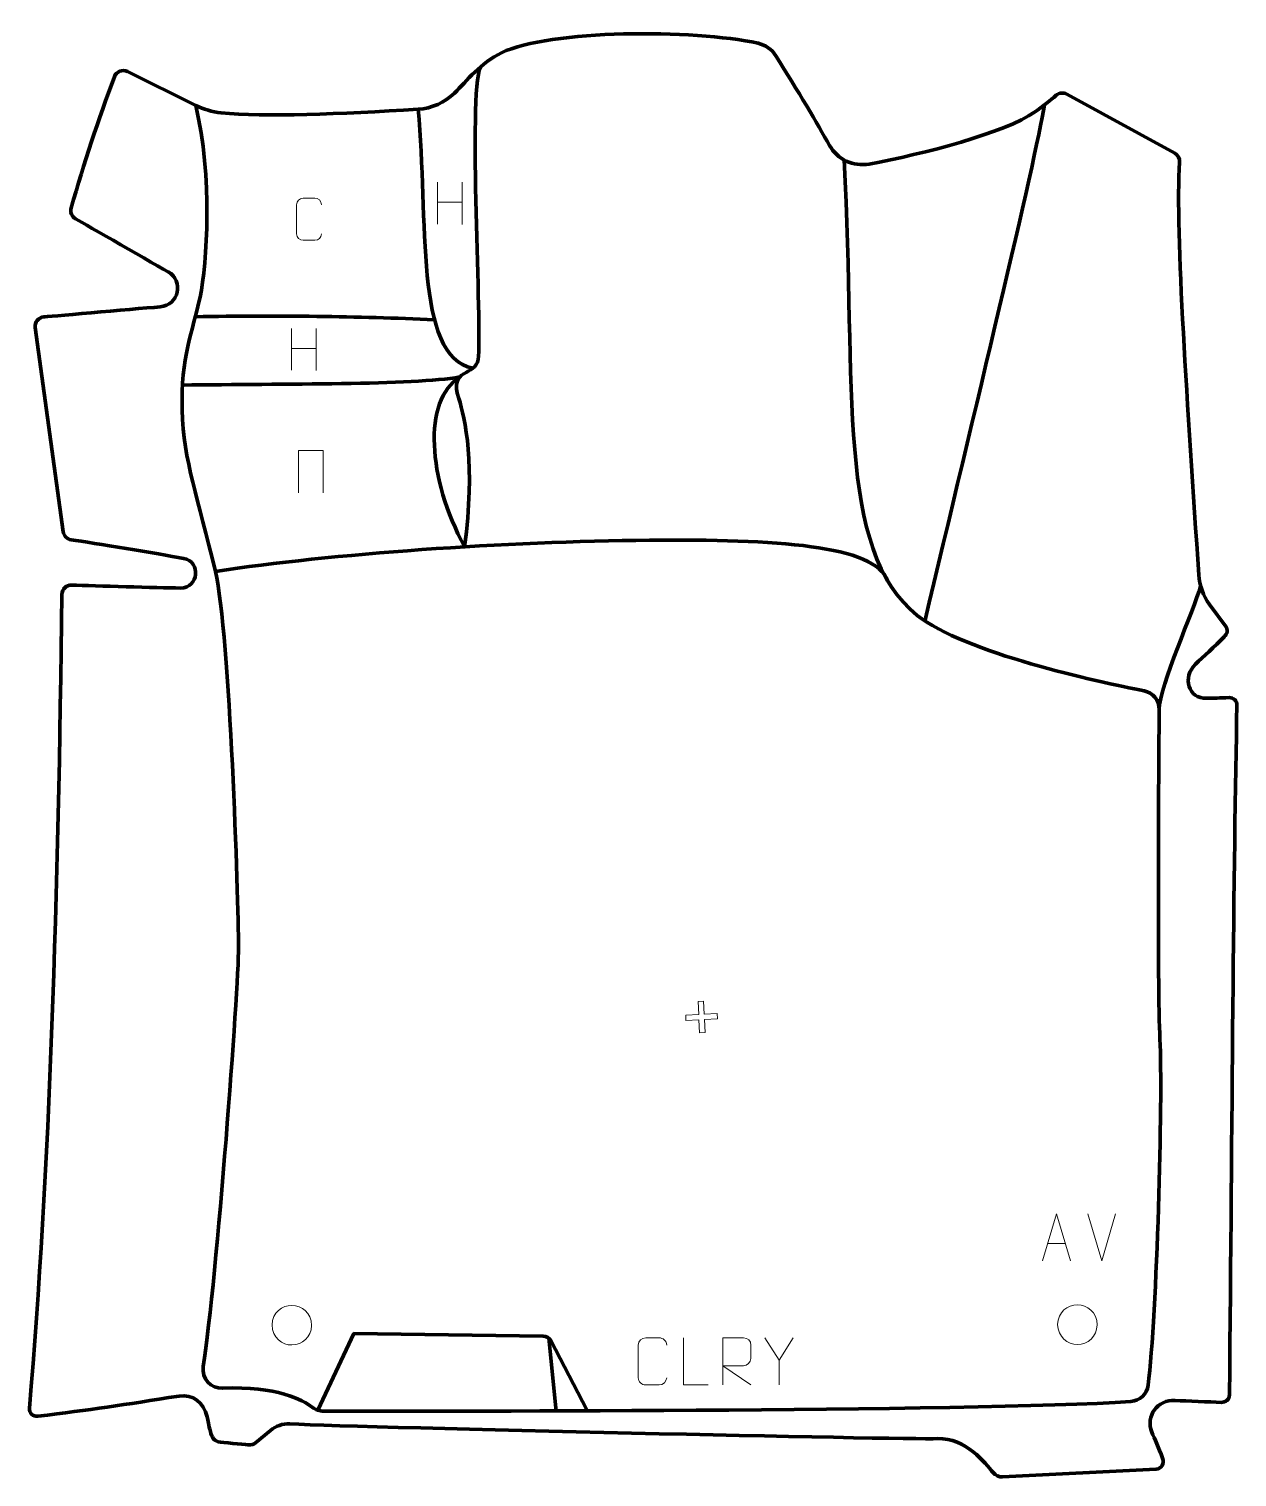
# Model space of a CAD drawing. Header units: millimetres. Extents: x -313 to 328, y -378 to 391.
import ezdxf

# ---------------------------------------------------------------- set-up
doc = ezdxf.new("R2010")
doc.units = ezdxf.units.MM
doc.header["$MEASUREMENT"] = 0
for name, color, linetype in [('layer 1', 7, 'Continuous'), ('layer 2', 7, 'Continuous'), ('layer 3', 7, 'Continuous')]:
    doc.layers.add(name, color=color, linetype=linetype)

msp = doc.modelspace()

# ---------------------------------------------------------------- linework, layer by layer
at = {"layer": 'layer 1', "color": 250, "lineweight": 9}
for points in [[(-95.9618, 309.3158), (-95.9618, 309.3158), (-95.9618, 287.1231), (-95.9618, 287.1231)], [(-82.8461, 309.3158), (-82.8461, 309.3158), (-82.8461, 286.9655), (-82.8461, 286.9655)], [(-95.9443, 298.6734), (-95.9443, 298.6734), (-82.8461, 298.6734), (-82.8461, 298.6734)], [(-173.573, 231.7046), (-173.573, 231.7046), (-173.573, 209.5119), (-173.573, 209.5119)], [(-160.4573, 231.7046), (-160.4573, 231.7046), (-160.4573, 209.3543), (-160.4573, 209.3543)], [(-173.5555, 221.0622), (-173.5555, 221.0622), (-160.4573, 221.0622), (-160.4573, 221.0622)], [(256.5846, -263.0356), (256.5846, -263.0356), (249.2628, -238.082), (249.2628, -238.082)], [(263.9065, -238.082), (263.9065, -238.082), (256.5847, -263.0356), (256.5847, -263.0356)], [(227.8368, -253.7789), (227.8368, -253.7789), (237.3325, -253.7789), (237.3325, -253.7789)], [(85.2631, -315.8203), (85.2631, -315.8203), (77.8094, -303.9216), (77.8094, -303.9216)]]:
    msp.add_open_spline(points, degree=3, dxfattribs=at)
for points, knots in [([(-157.5442, 281.9182), (-157.6694, 279.8372), (-159.1716, 278.512), (-161.0953, 278.5023), (-161.0953, 278.5023), (-163.1839, 278.5026), (-165.2725, 278.5026), (-167.3608, 278.5023), (-167.3608, 278.5023), (-169.085, 278.4079), (-170.8514, 280.0958), (-170.8414, 281.9026), (-170.8414, 281.9026), (-170.841, 287.0708), (-170.841, 292.2385), (-170.8414, 297.4059), (-170.8414, 297.4059), (-170.8376, 299.321), (-169.2731, 300.8609), (-167.3452, 300.8488), (-167.3452, 300.8488), (-165.2622, 300.8488), (-163.1787, 300.8488), (-161.0953, 300.8488), (-161.0953, 300.8488), (-159.3518, 300.8806), (-157.5681, 299.5447), (-157.5442, 297.3613)], [0, 0, 0, 0, 0.125, 0.125, 0.125, 0.125, 0.25, 0.25, 0.25, 0.25, 0.375, 0.375, 0.375, 0.375, 0.5, 0.5, 0.5, 0.5, 0.625, 0.625, 0.625, 0.625, 0.75, 0.75, 0.75, 0.75, 1, 1, 1, 1]), ([(-169.8373, 144.5569), (-169.8373, 144.5569), (-169.8373, 166.9072), (-169.8373, 166.9072), (-169.8373, 166.9072), (-169.8373, 166.9072), (-156.719, 166.9072), (-156.719, 166.9072), (-156.719, 166.9072), (-156.719, 166.9072), (-156.719, 144.5569), (-156.719, 144.5569)], [0, 0, 0, 0, 0.25, 0.25, 0.25, 0.25, 0.5, 0.5, 0.5, 0.5, 1, 1, 1, 1]), ([(225.1142, -263.0283), (225.1142, -263.0283), (232.4852, -238.0748), (232.4852, -238.0748), (232.4852, -238.0748), (232.4852, -238.0748), (240.0551, -263.0283), (240.0551, -263.0283)], [0, 0, 0, 0, 0.33333333, 0.33333333, 0.33333333, 0.33333333, 1, 1, 1, 1]), ([(-183.8249, -297.0893), (-183.7542, -290.4489), (-178.4802, -286.6029), (-173.3249, -286.6999), (-173.3249, -286.6999), (-168.1696, -286.6029), (-162.8956, -290.6663), (-162.8249, -297.3067), (-162.8249, -297.3067), (-163.1951, -303.636), (-167.637, -307.6667), (-173.3249, -307.6961), (-173.3249, -307.6961), (-178.4802, -307.7931), (-183.7542, -303.7297), (-183.8249, -297.0893)], [0, 0, 0, 0, 0.2, 0.2, 0.2, 0.2, 0.4, 0.4, 0.4, 0.4, 0.6, 0.6, 0.6, 0.6, 1, 1, 1, 1]), ([(233.166, -296.7963), (233.2367, -290.1559), (238.5107, -286.3099), (243.666, -286.4069), (243.666, -286.4069), (248.8213, -286.3099), (254.0953, -290.3733), (254.166, -297.0137), (254.166, -297.0137), (253.7958, -303.343), (249.3539, -307.3737), (243.666, -307.4031), (243.666, -307.4031), (238.5107, -307.5001), (233.2367, -303.4367), (233.166, -296.7963)], [0, 0, 0, 0, 0.2, 0.2, 0.2, 0.2, 0.4, 0.4, 0.4, 0.4, 0.6, 0.6, 0.6, 0.6, 1, 1, 1, 1]), ([(25.6443, -325.0572), (25.502, -327.3806), (23.7944, -328.8602), (21.6076, -328.871), (21.6076, -328.871), (19.2334, -328.8706), (16.8592, -328.8706), (14.4854, -328.871), (14.4854, -328.871), (12.5254, -328.9764), (10.5175, -327.0919), (10.5289, -325.0746), (10.5289, -325.0746), (10.5293, -319.3045), (10.5293, -313.5348), (10.5289, -307.7655), (10.5289, -307.7655), (10.5332, -305.6274), (12.3116, -303.9082), (14.5031, -303.9217), (14.5031, -303.9217), (16.871, -303.9217), (19.2393, -303.9217), (21.6076, -303.9217), (21.6076, -303.9217), (23.5896, -303.8862), (25.6172, -305.3777), (25.6443, -307.8153)], [0, 0, 0, 0, 0.125, 0.125, 0.125, 0.125, 0.25, 0.25, 0.25, 0.25, 0.375, 0.375, 0.375, 0.375, 0.5, 0.5, 0.5, 0.5, 0.625, 0.625, 0.625, 0.625, 0.75, 0.75, 0.75, 0.75, 1, 1, 1, 1]), ([(47.7168, -328.8753), (47.7168, -328.8753), (34.5326, -328.8753), (34.5326, -328.8753), (34.5326, -328.8753), (34.5326, -328.8753), (34.5326, -303.9217), (34.5326, -303.9217)], [0, 0, 0, 0, 0.33333333, 0.33333333, 0.33333333, 0.33333333, 1, 1, 1, 1]), ([(55.4058, -328.8715), (55.4058, -328.8715), (55.4058, -303.918), (55.4058, -303.918), (55.4058, -303.918), (59.0658, -303.918), (62.7266, -303.918), (66.3871, -303.918), (66.3871, -303.918), (68.7546, -303.9557), (70.3401, -305.4457), (70.336, -307.8121), (70.336, -307.8121), (70.3356, -309.8476), (70.3356, -312.907), (70.336, -314.943), (70.336, -314.943), (70.3294, -316.8185), (68.4841, -318.7603), (66.4382, -318.7794), (66.4382, -318.7794), (66.4382, -318.7794), (55.4058, -318.7794), (55.4058, -318.7794), (55.4058, -318.7794), (55.4058, -318.7794), (70.3265, -328.8715), (70.3265, -328.8715)], [0, 0, 0, 0, 0.125, 0.125, 0.125, 0.125, 0.25, 0.25, 0.25, 0.25, 0.375, 0.375, 0.375, 0.375, 0.5, 0.5, 0.5, 0.5, 0.625, 0.625, 0.625, 0.625, 0.75, 0.75, 0.75, 0.75, 1, 1, 1, 1]), ([(92.7185, -303.9216), (92.7185, -303.9216), (85.2631, -315.8203), (85.2631, -315.8203), (85.2631, -315.8203), (85.2631, -315.8203), (85.2639, -328.8752), (85.2639, -328.8752)], [0, 0, 0, 0, 0.33333333, 0.33333333, 0.33333333, 0.33333333, 1, 1, 1, 1])]:
    msp.add_open_spline(points, degree=3, knots=knots, dxfattribs=at)
at = {"layer": 'layer 2', "color": 12, "lineweight": 200}
msp.add_open_spline([(-216.564, -353.6285), (-217.5143, -350.4109), (-217.8881, -347.7573), (-218.3135, -345.8205), (-218.3135, -345.8205), (-219.9958, -338.165), (-226.0271, -333.6784), (-233.132, -334.7945), (-233.132, -334.7945), (-262.9484, -339.4789), (-280.1265, -342.0836), (-308.1779, -345.5052), (-308.1779, -345.5052), (-310.7002, -345.813), (-312.8717, -343.7356), (-312.653, -341.2167), (-312.653, -341.2167), (-301.8409, -216.6585), (-297.2116, -68.412), (-295.4004, 90.6345), (-295.4004, 90.6345), (-295.3687, 93.4206), (-293.0449, 95.642), (-290.2458, 95.5562), (-290.2458, 95.5562), (-277.3952, 95.1616), (-245.2814, 94.0835), (-232.3615, 93.9789), (-232.3615, 93.9789), (-222.7656, 93.9015), (-221.3899, 108.0243), (-230.8293, 109.7377), (-230.8293, 109.7377), (-244.292, 112.1811), (-278.8566, 117.8296), (-290.5049, 119.6199), (-290.5049, 119.6199), (-292.6903, 119.9554), (-294.3937, 121.6802), (-294.6933, 123.8604), (-294.6933, 123.8604), (-294.6933, 123.8604), (-309.5722, 232.1885), (-309.5722, 232.1885), (-309.5722, 232.1885), (-309.9637, 235.0391), (-307.8506, 237.626), (-304.966, 237.8274), (-304.966, 237.8274), (-304.966, 237.8274), (-258.6663, 241.9839), (-243.2187, 243.1944), (-243.2187, 243.1944), (-233.3107, 243.9713), (-230.3913, 256.9282), (-239.0331, 261.807), (-239.0331, 261.807), (-251.3575, 268.765), (-288.1455, 289.9612), (-288.1455, 289.9612), (-288.1455, 289.9612), (-290.1733, 291.0884), (-291.1575, 293.459), (-290.512, 295.6799), (-290.512, 295.6799), (-283.6324, 319.3493), (-276.0214, 342.5948), (-267.524, 365.3266), (-267.524, 365.3266), (-266.4868, 368.1014), (-263.2636, 369.373), (-260.6017, 368.0534), (-260.6017, 368.0534), (-260.6017, 368.0534), (-224.338, 350.0762), (-224.338, 350.0762), (-224.338, 350.0762), (-220.1318, 347.991), (-215.591, 346.644), (-210.9183, 346.1443), (-210.9183, 346.1443), (-188.0057, 343.6945), (-147.4184, 345.5591), (-106.3221, 348.0693), (-106.3221, 348.0693), (-99.075, 348.512), (-92.2455, 351.5655), (-87.0672, 356.6318), (-87.0672, 356.6318), (-80.4263, 363.1281), (-73.1717, 372.5941), (-61.9884, 378.036), (-61.9884, 378.036), (-36.7707, 390.3075), (39.7561, 390.6555), (74.178, 383.0595), (74.178, 383.0595), (78.0656, 382.2019), (81.4357, 379.8112), (83.5583, 376.4594), (83.5583, 376.4594), (95.3244, 357.8766), (105.6211, 340.3126), (112.0809, 328.8395), (112.0809, 328.8395), (116.2476, 321.4398), (124.671, 317.4747), (133.0603, 318.9957), (133.0603, 318.9957), (161.6729, 324.1825), (205.444, 335.6984), (220.9487, 346.5052), (220.9487, 346.5052), (225.0614, 349.372), (229.5851, 353.1166), (232.3466, 355.4747), (232.3466, 355.4747), (233.9296, 356.8264), (236.187, 357.0586), (238.0137, 356.0582), (238.0137, 356.0582), (238.0137, 356.0582), (295.3236, 324.669), (295.3236, 324.669), (295.3236, 324.669), (297.0235, 323.738), (298.0268, 321.9149), (297.8996, 319.9876), (297.8996, 319.9876), (295.4397, 282.8045), (302.2729, 188.6833), (308.0542, 101.007), (308.0542, 101.007), (308.4281, 95.3424), (310.4164, 89.9048), (313.788, 85.327), (313.788, 85.327), (313.788, 85.327), (322.3983, 73.6353), (322.3983, 73.6353), (322.3983, 73.6353), (323.6749, 71.9016), (323.1528, 69.677), (321.6343, 68.147), (321.6343, 68.147), (316.4931, 62.9671), (310.3132, 57.4209), (306.3464, 53.6038), (306.3464, 53.6038), (299.1359, 46.6664), (302.3581, 35.0781), (312.3781, 35.4549), (312.3781, 35.4549), (315.6852, 35.5791), (319.3615, 35.6574), (324.1982, 35.8337), (324.1982, 35.8337), (326.4963, 35.9175), (328.3888, 34.062), (328.3396, 31.7745), (328.3396, 31.7745), (326.5306, -52.3192), (325.6687, -190.3794), (324.3904, -334.2203), (324.3904, -334.2203), (324.3696, -336.581), (322.3112, -338.2679), (319.9422, -338.1437), (319.9422, -338.1437), (313.7056, -337.8172), (301.8764, -337.4966), (295.4792, -337.1447), (295.4792, -337.1447), (286.2052, -336.6342), (279.695, -345.3287), (283.1814, -353.8936), (283.1814, -353.8936), (284.6929, -357.6066), (286.6908, -362.1254), (288.8498, -367.7939), (288.8498, -367.7939), (289.8727, -370.4794), (288.3556, -373.4035), (285.4728, -373.5494), (285.4728, -373.5494), (285.4728, -373.5494), (203.9571, -377.6744), (203.9571, -377.6744), (203.9571, -377.6744), (202.0315, -377.7719), (200.1773, -376.9462), (198.9741, -375.4487), (198.9741, -375.4487), (194.914, -370.3953), (184.2913, -356.9213), (169.5117, -357.3874), (169.5117, -357.3874), (151.1016, -357.9683), (-130.7459, -351.6056), (-174.412, -349.5904), (-174.412, -349.5904), (-178.1682, -349.4174), (-181.8521, -350.6581), (-184.735, -353.0615), (-184.735, -353.0615), (-184.735, -353.0615), (-192.5378, -359.5662), (-192.5378, -359.5662), (-192.5378, -359.5662), (-193.5652, -360.4225), (-194.8951, -360.8331), (-196.2287, -360.7053), (-196.2287, -360.7053), (-196.2287, -360.7053), (-207.2297, -359.7424), (-211.1834, -359.2746), (-211.1834, -359.2746), (-215.0276, -358.8195), (-215.7712, -356.3139), (-216.564, -353.6285)], degree=3, knots=[0, 0, 0, 0, 0.01785714, 0.01785714, 0.01785714, 0.01785714, 0.03571429, 0.03571429, 0.03571429, 0.03571429, 0.05357143, 0.05357143, 0.05357143, 0.05357143, 0.07142857, 0.07142857, 0.07142857, 0.07142857, 0.08928571, 0.08928571, 0.08928571, 0.08928571, 0.10714286, 0.10714286, 0.10714286, 0.10714286, 0.125, 0.125, 0.125, 0.125, 0.14285714, 0.14285714, 0.14285714, 0.14285714, 0.16071429, 0.16071429, 0.16071429, 0.16071429, 0.17857143, 0.17857143, 0.17857143, 0.17857143, 0.19642857, 0.19642857, 0.19642857, 0.19642857, 0.21428571, 0.21428571, 0.21428571, 0.21428571, 0.23214286, 0.23214286, 0.23214286, 0.23214286, 0.25, 0.25, 0.25, 0.25, 0.26785714, 0.26785714, 0.26785714, 0.26785714, 0.28571429, 0.28571429, 0.28571429, 0.28571429, 0.30357143, 0.30357143, 0.30357143, 0.30357143, 0.32142857, 0.32142857, 0.32142857, 0.32142857, 0.33928571, 0.33928571, 0.33928571, 0.33928571, 0.35714286, 0.35714286, 0.35714286, 0.35714286, 0.375, 0.375, 0.375, 0.375, 0.39285714, 0.39285714, 0.39285714, 0.39285714, 0.41071429, 0.41071429, 0.41071429, 0.41071429, 0.42857143, 0.42857143, 0.42857143, 0.42857143, 0.44642857, 0.44642857, 0.44642857, 0.44642857, 0.46428571, 0.46428571, 0.46428571, 0.46428571, 0.48214286, 0.48214286, 0.48214286, 0.48214286, 0.5, 0.5, 0.5, 0.5, 0.51785714, 0.51785714, 0.51785714, 0.51785714, 0.53571429, 0.53571429, 0.53571429, 0.53571429, 0.55357143, 0.55357143, 0.55357143, 0.55357143, 0.57142857, 0.57142857, 0.57142857, 0.57142857, 0.58928571, 0.58928571, 0.58928571, 0.58928571, 0.60714286, 0.60714286, 0.60714286, 0.60714286, 0.625, 0.625, 0.625, 0.625, 0.64285714, 0.64285714, 0.64285714, 0.64285714, 0.66071429, 0.66071429, 0.66071429, 0.66071429, 0.67857143, 0.67857143, 0.67857143, 0.67857143, 0.69642857, 0.69642857, 0.69642857, 0.69642857, 0.71428571, 0.71428571, 0.71428571, 0.71428571, 0.73214286, 0.73214286, 0.73214286, 0.73214286, 0.75, 0.75, 0.75, 0.75, 0.76785714, 0.76785714, 0.76785714, 0.76785714, 0.78571429, 0.78571429, 0.78571429, 0.78571429, 0.80357143, 0.80357143, 0.80357143, 0.80357143, 0.82142857, 0.82142857, 0.82142857, 0.82142857, 0.83928571, 0.83928571, 0.83928571, 0.83928571, 0.85714286, 0.85714286, 0.85714286, 0.85714286, 0.875, 0.875, 0.875, 0.875, 0.89285714, 0.89285714, 0.89285714, 0.89285714, 0.91071429, 0.91071429, 0.91071429, 0.91071429, 0.92857143, 0.92857143, 0.92857143, 0.92857143, 0.94642857, 0.94642857, 0.94642857, 0.94642857, 0.96428571, 0.96428571, 0.96428571, 0.96428571, 1, 1, 1, 1], dxfattribs=at)
at = {"layer": 'layer 3', "color": 142, "lineweight": 200}
for points, knots in [([(-81.6714, 115.9316), (-75.7941, 159.0733), (-81.3206, 184.4564), (-84.719, 194.4935), (-84.719, 194.4935), (-90.2542, 210.8434), (-75.6036, 206.4661), (-74.4001, 215.2595), (-74.4001, 215.2595), (-72.2214, 231.1754), (-79.8971, 355.4981), (-73.2514, 370.4418)], [0, 0, 0, 0, 0.25, 0.25, 0.25, 0.25, 0.5, 0.5, 0.5, 0.5, 1, 1, 1, 1]), ([(119.8862, 321.1352), (126.3225, 198.8825), (115.3661, 114.2546), (158.6042, 79.4719), (158.6042, 79.4719), (183.2396, 59.6541), (254.8035, 44.2333), (279.016, 39.4572), (279.016, 39.4572), (283.7243, 38.5284), (287.1004, 34.402), (287.0617, 29.6257), (287.0617, 29.6257), (286.8039, -2.2334), (285.9996, -116.4703), (287.4643, -145.4147), (287.4643, -145.4147), (289.0273, -176.2996), (285.8923, -292.1489), (281.204, -329.0129), (281.204, -329.0129), (280.6037, -333.7342), (276.7304, -337.3682), (271.9598, -337.6926), (271.9598, -337.6926), (190.2912, -343.2443), (-118.7946, -342.8447), (-156.3871, -342.8099), (-156.3871, -342.8099), (-158.5909, -342.8081), (-160.7244, -342.0768), (-162.4745, -340.745), (-162.4745, -340.745), (-167.5433, -336.8871), (-181.2778, -329.3635), (-210.0341, -330.6421), (-210.0341, -330.6421), (-216.3279, -330.9217), (-221.3022, -325.3943), (-220.3434, -319.1986), (-220.3434, -319.1986), (-213.1829, -272.9433), (-201.5631, -118.3402), (-201.6224, -96.589), (-201.6224, -96.589), (-201.6909, -71.6717), (-206.1948, 69.9269), (-213.9042, 102.7495), (-213.9042, 102.7495), (-223.2695, 142.6235), (-230.7407, 160.6394), (-231.5536, 188.4857), (-231.5536, 188.4857), (-232.3665, 216.332), (-225.9176, 230.3054), (-222.0575, 248.3014), (-222.0575, 248.3014), (-218.1974, 266.2974), (-215.3865, 312.388), (-224.3378, 350.0763)], [0, 0, 0, 0, 0.0625, 0.0625, 0.0625, 0.0625, 0.125, 0.125, 0.125, 0.125, 0.1875, 0.1875, 0.1875, 0.1875, 0.25, 0.25, 0.25, 0.25, 0.3125, 0.3125, 0.3125, 0.3125, 0.375, 0.375, 0.375, 0.375, 0.4375, 0.4375, 0.4375, 0.4375, 0.5, 0.5, 0.5, 0.5, 0.5625, 0.5625, 0.5625, 0.5625, 0.625, 0.625, 0.625, 0.625, 0.6875, 0.6875, 0.6875, 0.6875, 0.75, 0.75, 0.75, 0.75, 0.8125, 0.8125, 0.8125, 0.8125, 0.875, 0.875, 0.875, 0.875, 1, 1, 1, 1]), ([(-213.9041, 102.7494), (-152.8319, 112.2098), (-59.4688, 118.6782), (16.4604, 119.3617), (16.4604, 119.3617), (83.233, 119.9625), (136.4887, 116.7647), (142.9153, 97.8505)], [0, 0, 0, 0, 0.33333333, 0.33333333, 0.33333333, 0.33333333, 1, 1, 1, 1]), ([(-16.6707, -342.0715), (-16.6707, -342.0715), (-35.6201, -305.6821), (-35.6201, -305.6821), (-35.6201, -305.6821), (-36.468, -304.0539), (-38.1479, -303.0223), (-39.9914, -302.9984), (-39.9914, -302.9984), (-39.9914, -302.9984), (-140.3664, -301.68), (-140.3664, -301.68), (-140.3664, -301.68), (-140.3664, -301.68), (-159.5999, -342.2765), (-159.5999, -342.2765)], [0, 0, 0, 0, 0.2, 0.2, 0.2, 0.2, 0.4, 0.4, 0.4, 0.4, 0.6, 0.6, 0.6, 0.6, 1, 1, 1, 1])]:
    msp.add_open_spline(points, degree=3, knots=knots, dxfattribs=at)
for points in [[(-106.3221, 348.0693), (-100.5165, 289.952), (-108.7808, 216.7616), (-77.239, 210.6499)], [(226.1144, 350.3577), (221.6474, 321.3074), (187.9498, 183.1253), (162.6292, 76.2186)], [(-224.5724, 237.9705), (-180.9418, 238.7429), (-138.5852, 238.2226), (-97.5749, 236.3372)], [(-231.3813, 201.6688), (-177.9486, 202.43), (-108.6133, 201.6201), (-84.1681, 205.9695)], [(-84.1681, 205.9696), (-104.0043, 193.3191), (-101.224, 152.1779), (-81.6715, 115.9317)], [(309.054, 95.0982), (305.5382, 82.3591), (287.153, 41.5406), (287.0615, 29.6255)], [(-36.8874, -304.1258), (-36.8874, -304.1258), (-32.9657, -342.8959), (-32.9657, -342.8959)]]:
    msp.add_open_spline(points, degree=3, dxfattribs=at)
at = {"layer": 'layer 3', "color": 142, "lineweight": 9}
msp.add_open_spline([(43.12, -142.1053), (43.12, -142.1053), (42.7706, -135.1996), (42.7706, -135.1996), (42.7706, -135.1996), (42.7706, -135.1996), (35.8832, -135.5482), (35.8832, -135.5482), (35.8832, -135.5482), (35.8832, -135.5482), (35.737, -132.6591), (35.737, -132.6591), (35.737, -132.6591), (35.737, -132.6591), (42.6244, -132.3105), (42.6244, -132.3105), (42.6244, -132.3105), (42.6244, -132.3105), (42.2767, -125.4402), (42.2767, -125.4402), (42.2767, -125.4402), (42.2767, -125.4402), (45.2083, -125.2919), (45.2083, -125.2919), (45.2083, -125.2919), (45.2083, -125.2919), (45.556, -132.1622), (45.556, -132.1622), (45.556, -132.1622), (45.556, -132.1622), (52.4434, -131.8137), (52.4434, -131.8137), (52.4434, -131.8137), (52.4434, -131.8137), (52.5896, -134.7028), (52.5896, -134.7028), (52.5896, -134.7028), (52.5896, -134.7028), (45.7022, -135.0513), (45.7022, -135.0513), (45.7022, -135.0513), (45.7022, -135.0513), (46.0517, -141.957), (46.0517, -141.957), (46.0517, -141.957), (46.0517, -141.957), (43.12, -142.1053), (43.12, -142.1053)], degree=3, knots=[0, 0, 0, 0, 0.07692308, 0.07692308, 0.07692308, 0.07692308, 0.15384615, 0.15384615, 0.15384615, 0.15384615, 0.23076923, 0.23076923, 0.23076923, 0.23076923, 0.30769231, 0.30769231, 0.30769231, 0.30769231, 0.38461538, 0.38461538, 0.38461538, 0.38461538, 0.46153846, 0.46153846, 0.46153846, 0.46153846, 0.53846154, 0.53846154, 0.53846154, 0.53846154, 0.61538462, 0.61538462, 0.61538462, 0.61538462, 0.69230769, 0.69230769, 0.69230769, 0.69230769, 0.76923077, 0.76923077, 0.76923077, 0.76923077, 0.84615385, 0.84615385, 0.84615385, 0.84615385, 1, 1, 1, 1], dxfattribs=at)

doc.saveas('drawing.dxf')
